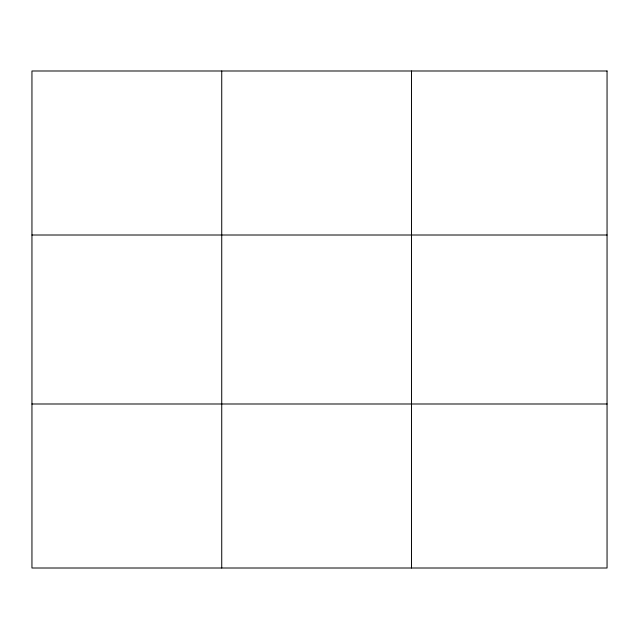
<?xml version="1.0" encoding="UTF-8"?>
<svg xmlns="http://www.w3.org/2000/svg" width="639" height="639" viewBox="0 0 639 639"><rect width="100%" height="100%" fill="white"/><g stroke="black" fill="none" stroke-linecap="round" stroke-linejoin="round"><path stroke-width="0.96" d="M221.733 70.993L221.733 568.007M411.516 70.993L411.516 568.007M31.95 235.008L607.05 235.008M31.95 403.992L607.05 403.992M607.05 70.993L607.05 568.007L31.95 568.007L31.95 70.993L607.05 70.993"/></g></svg>
